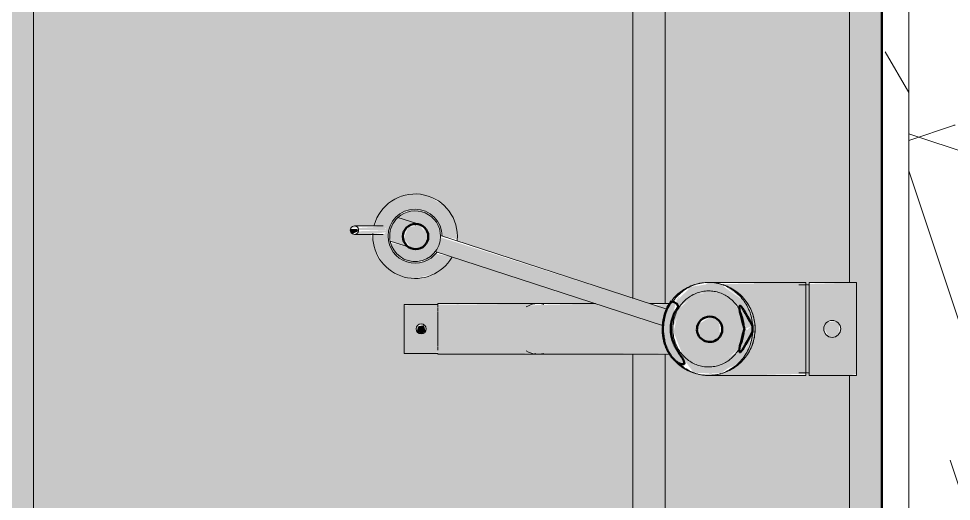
# Model space of a CAD drawing. Header units: inches. Extents: x -4218 to -1814, y 9706 to 12426.
# Drawn here: x -3701.58 to -3679.87, y 10490.9 to 10502.14 of the extents above; entities that cross this region are included whole.
import ezdxf

# ---------------------------------------------------------------- set-up
doc = ezdxf.new("R2010")
doc.units = ezdxf.units.IN
doc.header["$MEASUREMENT"] = 0
for name, color, linetype, lineweight in [('0-1', 7, 'Continuous', 5), ('0-2', 50, 'Continuous', 13), ('A-GENM-1', 11, 'Continuous', 9), ('A-GENM-2', 250, 'Continuous', 9), ('A-GENM-3', 10, 'Continuous', 50), ('A-WALL-3', 10, 'Continuous', 50), ('A-WALL-4', 50, 'Continuous', 13), ('A-WALL-PATT-1', 250, 'Continuous', 9), ('A-WALL-PATT-2', 253, 'Continuous', 9), ('P-SANR-FIXT-2', 250, 'Continuous', 9), ('P-SANR-FIXT-3', 55, 'Continuous', 9), ('Q-CASE-1', 9, 'Continuous', 9), ('Q-CASE-3', 250, 'Continuous', 9)]:
    doc.layers.add(name, color=color, linetype=linetype, lineweight=lineweight)

# ---------------------------------------------------------------- blocks, each defined once
blk = doc.blocks.new('Vanity Cabinet-Double Door - 33_-V115-FLOOR PLAN - 3RD FLOOR')
at = {"layer": 'Q-CASE-1'}
blk.add_hatch(color=256, dxfattribs=at).paths.add_polyline_path([(17.238, 0), (-15.762, 0), (-15.387, -0.375), (-15.287, -0.375), (-15.287, -0.475), (-15.012, -0.75), (-0.345, -0.75), (-0.308, -0.587), (1.82, -0.587), (1.82, -0.75), (16.488, -0.75)], flags=0)
h = blk.add_hatch(color=256, dxfattribs=at)
h.paths.add_polyline_path([(16.488, -5.041), (16.488, -0.75), (1.82, -0.75), (1.782, -1.69), (1.761, -1.69), (1.791, -1.768), (1.82, -1.768), (1.783, -4.312), (1.614, -4.653), (1.364, -4.911), (1.328, -4.952), (1.328, -5.041), (15.238, -5.041)], flags=0)
h.paths.add_polyline_path([(0.147, -4.995), (0.125, -4.915), (0.043, -4.852), (-0.122, -4.675), (-0.256, -4.439), (-0.318, -4.238), (-0.345, -4.032), (-0.308, -1.768), (-0.286, -1.768), (-0.308, -1.69), (-0.345, -1.69), (-0.345, -0.75), (-15.012, -0.75), (-15.012, -5.041), (0.147, -5.041)], flags=0)
at = {"layer": 'Q-CASE-3'}
for p, q in [((-0.345, -0.75), (-15.012, -0.75)), ((16.488, -0.75), (1.82, -0.75))]:
    blk.add_line(p, q, dxfattribs=at)
blk = doc.blocks.new('kitchen_faucet_14143 - kitchen_faucet_14143-V160-FLOOR PLAN - 3RD FLOOR')
at = {"layer": 'A-GENM-1'}
for points in [[(-6.832, 1.175), (-6.426, 1.271), (-6.34, 1.307), (-6.136, 1.463), (-5.977, 1.675), (-6.373, 1.758), (-6.618, 1.572), (-6.669, 1.551), (-7.065, 1.58), (-7.217, 1.685), (-7.419, 1.946), (-7.462, 2.159), (-7.398, 2.396), (-7.234, 2.638), (-7.038, 2.734), (-6.832, 2.789), (-6.597, 2.727), (-6.367, 2.572), (-6.21, 2.223), (-6.195, 2.159), (-5.856, 2.09), (-5.857, 2.229), (-5.881, 2.414), (-5.979, 2.652), (-6.136, 2.855), (-6.485, 3.072), (-6.607, 3.114), (-6.832, 3.144), (-7.086, 3.11), (-7.324, 3.012), (-7.528, 2.855), (-7.684, 2.652), (-7.778, 2.385), (-7.513, 2.349), (-7.513, 2.25), (-7.55, 2.214), (-7.809, 2.214), (-7.798, 2.026), (-7.782, 1.905), (-7.595, 1.551), (-7.44, 1.396), (-7.324, 1.307), (-7.086, 1.209)], [(-6.995, 1.551), (-6.607, 1.576), (-6.439, 1.692), (-6.53, 1.655), (-6.773, 1.572), (-7.058, 1.614), (-7.288, 1.784), (-7.411, 2.043), (-7.41, 2.28), (-7.313, 2.501), (-7.106, 2.682), (-6.814, 2.749), (-6.522, 2.661), (-6.318, 2.451), (-6.439, 2.635), (-6.669, 2.768), (-6.92, 2.766), (-7.234, 2.638), (-7.315, 2.539), (-7.44, 2.323), (-7.44, 1.996), (-7.302, 1.77), (-7.053, 1.575)], [(-6.773, 1.572), (-6.5, 1.672), (-6.309, 1.886), (-6.243, 2.175), (-6.318, 2.451), (-6.528, 2.666), (-6.817, 2.75), (-7.11, 2.68), (-7.215, 2.586), (-6.814, 2.46), (-6.831, 2.408), (-6.653, 2.375), (-6.546, 2.114), (-6.675, 1.897), (-7.051, 1.93), (-7.397, 2.002), (-7.279, 1.776), (-7.057, 1.614), (-6.918, 1.575)], [(-6.988, 1.91), (-6.999, 1.951), (-7.111, 2.159), (-6.967, 2.408), (-6.817, 2.451), (-6.817, 2.461), (-7.234, 2.592), (-7.373, 2.396), (-7.422, 2.159), (-7.373, 2.031), (-7.051, 1.93)], [(-8.292, 2.214), (-8.157, 2.274), (-8.175, 2.328), (-8.334, 2.325), (-8.341, 2.3)], [(-7.5, 2.3), (-7.55, 2.385), (-8.16, 2.349), (-8.147, 2.3), (-7.684, 2.3)], [(-7.782, 2.214), (-7.513, 2.25), (-7.5, 2.3), (-8.15, 2.274), (-8.15, 2.214), (-7.809, 2.214)], [(-1.072, 0.081), (-0.991, 0.413), (-1.009, 0.475), (-6.244, 2.135), (-6.311, 1.881), (-6.367, 1.801), (-1.083, 0.085)], [(0.541, -1.083), (2.264, -1.046), (2.264, 1.083), (0.289, 1.042), (0.638, 0.864), (0.879, 0.626), (0.985, 0.428), (1.063, 0.149), (1.065, -0.132), (0.998, -0.395), (0.851, -0.655), (0.638, -0.864), (0.421, -0.988), (0.28, -1.046), (0, -1.083)], [(2.264, -1.024), (2.342, -0.989), (2.342, 1.024), (2.264, 0.989), (2.264, -1)], [(-0.569, -0.816), (-0.662, -0.607), (-0.831, -0.288), (-0.879, 0.046), (-0.832, 0.269), (-0.777, 0.581), (-0.878, 0.622), (-1.019, 0.324), (-1.059, -0.048), (-0.981, -0.436), (-0.917, -0.553), (-0.759, -0.749), (-0.596, -0.813), (-0.574, -0.815)], [(-6.689, -0.118), (-6.588, -0.054), (-6.627, 0.086), (-6.759, 0.061), (-6.792, -0.059), (-6.748, -0.084)], [(2.929, -0.19), (3.026, -0.106), (3.046, 0.101), (2.977, 0.17), (2.801, 0.164), (2.688, 0.051), (2.78, -0.17)], [(0.278, -1.042), (0.445, -0.921), (0.795, -0.682), (0.895, -0.292), (0.823, -0.386), (0.739, -0.47), (0.717, -0.394), (0.638, -0.551), (0.194, -0.842), (-0.276, -0.829), (-0.682, -0.506), (-0.849, -0.074), (-0.847, -0.229), (-0.727, -0.506), (-0.353, -1.013), (-0.276, -1.023), (0.228, -1.035)], [(-4.044, -0.591), (-4.113, -0.57), (-4.108, -0.577)], [(-3.975, -0.591), (-4.044, -0.559), (-4.064, -0.578)]]:
    blk.add_hatch(color=256, dxfattribs=at).paths.add_polyline_path(points, flags=0)
h = blk.add_hatch(color=256, dxfattribs=at)
h.paths.add_polyline_path([(-0.002, -0.302), (0.266, -0.177), (0.25, 0.146), (0.05, 0.287), (-0.222, 0.115), (-0.216, -0.152), (-0.18, -0.177)], flags=0)
h.paths.add_polyline_path([(-6.829, 1.897), (-6.664, 1.91), (-6.528, 2.159), (-6.719, 2.408), (-6.988, 2.372), (-7.096, 2.119), (-6.935, 1.897)], flags=0)
h = blk.add_hatch(color=256, dxfattribs=at)
h.paths.add_polyline_path([(0, -1.083), (0.096, -1.03), (-0.206, -1.056)], flags=0)
h.paths.add_polyline_path([(0.353, -1.016), (0.66, -0.847), (0.484, -0.928), (0.353, -1.016)], flags=0)
h.paths.add_polyline_path([(-0.356, -1.014), (-0.58, -0.908), (-0.404, -0.994), (-0.358, -1.013)], flags=0)
h.paths.add_polyline_path([(-0.838, 0), (-0.881, 0), (-0.845, -0.048)], flags=0)
h.paths.add_polyline_path([(0.194, -0.842), (0.278, -0.828), (0.693, -0.47), (0.826, 0.054), (0.717, 0.394), (0.621, 0.564), (0.259, 0.842), (-0.276, 0.829), (-0.693, 0.47), (-0.815, -0.074), (-0.621, -0.564), (-0.256, -0.842), (0.186, -0.842)], flags=0)
h.paths.add_polyline_path([(0.886, 0), (0.88, 0.017), (0.885, -0.001)], flags=0)
h.paths.add_polyline_path([(0.884, -0.611), (1.002, -0.386), (1.065, -0.132), (1.063, 0.149), (0.985, 0.428), (0.96, 0.375), (1.009, 0.198), (1.009, 0.091), (0.984, 0.057), (0.896, -0.023), (1.021, -0.071), (0.981, -0.212), (0.975, -0.28), (0.888, -0.6)], flags=0)
h.paths.add_polyline_path([(-0.981, -0.436), (-1.059, -0.048), (-1.04, 0.224), (-0.935, 0.531), (-1.046, 0.28), (-1.061, -0.162), (-0.989, -0.418)], flags=0)
h.paths.add_polyline_path([(-0.002, -0.302), (-0.24, -0.086), (-0.182, 0.178), (0.05, 0.287), (0.29, 0.094), (0.266, -0.177)], flags=0)
h.paths.add_polyline_path([(-0.851, 0.655), (-0.486, 0.961), (-0.66, 0.847), (-0.832, 0.678)], flags=0)
h.paths.add_polyline_path([(0.851, 0.655), (0.638, 0.864), (0.404, 0.994), (0.484, 0.917), (0.813, 0.682)], flags=0)
h.paths.add_polyline_path([(0.112, 1.018), (0.28, 1.046), (0, 1.083), (-0.079, 1.03), (0.103, 1.019)], flags=0)
h = blk.add_hatch(color=256, dxfattribs=at)
h.paths.add_polyline_path([(-0.259, 0.842), (-0.212, 0.894), (-0.256, 0.844)], flags=0)
h.paths.add_polyline_path([(-0.838, 0), (-0.629, 0.558), (-0.194, 0.842), (0.275, 0.83), (0.678, 0.521), (0.749, 0.425), (0.779, 0.455), (0.924, 0.284), (0.795, 0.682), (0.553, 0.838), (0.278, 1.042), (-0.116, 1.028), (-0.407, 0.981), (-0.546, 0.847), (-0.73, 0.674), (-0.777, 0.581), (-0.73, 0.495), (-0.856, 0.17), (-0.838, 0.005)], flags=0)
h = blk.add_hatch(color=256, dxfattribs=at)
h.paths.add_polyline_path([(0.984, 0.131), (1.003, 0.212), (0.938, 0.446), (0.84, 0.662), (0.815, 0.63), (0.965, 0.161)], flags=0)
h.paths.add_polyline_path([(-0.805, 0.602), (-0.678, 0.78), (-0.678, 0.733), (-0.807, 0.603)], flags=0)
h.paths.add_polyline_path([(0.661, 0.752), (0.404, 0.98), (0.638, 0.764)], flags=0)
h.paths.add_polyline_path([(-0.363, 1.007), (-0.276, 1.023), (-0.353, 1.016)], flags=0)
h = blk.add_hatch(color=256, dxfattribs=at)
h.paths.add_polyline_path([(3.282, -1.083), (3.445, -1.046), (3.445, 1.083), (2.342, 1.046), (2.342, -1.083)], flags=0)
h.paths.add_polyline_path([(2.929, -0.19), (2.739, -0.139), (2.688, 0.051), (2.827, 0.19), (2.977, 0.17), (3.069, 0.051), (3.018, -0.139), (2.963, -0.17)], flags=0)
h = blk.add_hatch(color=256, dxfattribs=at)
h.paths.add_polyline_path([(-6.512, -0.571), (-6.299, -0.551), (-6.299, 0.571), (-7.087, 0.551), (-7.087, -0.571), (-6.522, -0.571)], flags=0)
h.paths.add_polyline_path([(-6.689, -0.118), (-6.792, -0.059), (-6.748, 0.102), (-6.606, 0.084), (-6.607, -0.071)], flags=0)
h = blk.add_hatch(color=256, dxfattribs=at)
h.paths.add_polyline_path([(-6.299, -0.591), (-4.149, -0.565), (-4.113, -0.546), (-3.975, -0.591), (-0.922, -0.562), (-0.997, -0.398), (-1.066, -0.127), (-1.111, 0.094), (-2.64, 0.591), (-4.157, 0.55), (-4.044, 0.591), (-6.299, 0.554), (-6.299, -0.57)], flags=0)
h.paths.add_polyline_path([(-0.97, 0.462), (-0.963, 0.591), (-1.255, 0.554), (-1.006, 0.473)], flags=0)
h = blk.add_hatch(color=256, dxfattribs=at)
h.paths.add_polyline_path([(0.837, 0), (1.021, 0.071), (0.725, 0.542), (0.779, 0.279)], flags=0)
h.paths.add_polyline_path([(0.725, -0.542), (1.021, -0.071), (0.837, 0), (0.725, -0.541)], flags=0)
h = blk.add_hatch(color=256, dxfattribs=at)
h.paths.add_polyline_path([(0.484, -0.899), (0.6, -0.856), (0.818, -0.678), (0.892, -0.587), (0.981, -0.212), (0.938, -0.204), (0.955, -0.252), (0.755, -0.702), (0.525, -0.862), (0.486, -0.897)], flags=0)
h.paths.add_polyline_path([(0.289, -1.03), (0.357, -0.987), (0.296, -1.022)], flags=0)
at = {"layer": 'A-GENM-2'}
for p, q in [((-7.579, 2.398), (-8.244, 2.398)), ((-7.234, 2.592), (-6.814, 2.46)), ((-6.814, 2.46), (-6.831, 2.408)), ((-8.244, 2.201), (-7.579, 2.201)), ((-0.97, 0.462), (-6.243, 2.175)), ((-6.988, 1.91), (-7.411, 2.043)), ((-6.367, 1.801), (-1.072, 0.081)), ((2.264, 1.083), (0, 1.083)), ((2.342, 1.024), (2.101, 1.024)), ((2.264, 1.083), (2.264, -1.083)), ((3.445, 1.083), (2.342, 1.083)), ((2.342, -1.083), (2.342, 1.083)), ((3.445, 1.083), (3.445, -1.083)), ((-6.299, 0.571), (-7.087, 0.571)), ((-7.087, -0.571), (-7.087, 0.571)), ((-2.632, 0.591), (-6.299, 0.591)), ((-6.299, 0.511), (-6.299, 0.591)), ((-6.299, 0.418), (-6.299, 0.497)), ((-3.975, 0.591), (-4.892, 0.591)), ((-0.9, 0.591), (-1.366, 0.591)), ((-6.299, 0.295), (-6.299, 0.405)), ((-6.299, 0.153), (-6.299, 0.286)), ((-6.299, 0.285), (-6.299, 0.153)), ((-6.299, 0.148), (-6.299, -0.148)), ((-6.299, -0.148), (-6.299, 0.148)), ((-6.299, -0.153), (-6.299, -0.285)), ((-6.299, -0.286), (-6.299, -0.153)), ((-6.299, -0.405), (-6.299, -0.295)), ((-6.299, -0.497), (-6.299, -0.418)), ((-7.087, -0.571), (-6.299, -0.571)), ((-6.299, -0.591), (-6.299, -0.57)), ((-6.299, -0.591), (-0.9, -0.591)), ((-4.892, -0.591), (-3.975, -0.591)), ((0, -1.083), (2.264, -1.083)), ((2.101, -1.024), (2.342, -1.024)), ((2.342, -1.083), (3.445, -1.083))]:
    blk.add_line(p, q, dxfattribs=at)
at = {"layer": 'A-GENM-2', "flags": 128}
for points in [[(0.269, 1.049), (0.227, 1.059), (0.184, 1.067), (0.141, 1.073), (0.098, 1.078), (0.055, 1.081), (0.012, 1.083), (-0.032, 1.082), (-0.075, 1.08), (-0.118, 1.076), (-0.161, 1.071), (-0.204, 1.063), (-0.246, 1.054), (-0.288, 1.044), (-0.329, 1.031), (-0.37, 1.017), (-0.411, 1.002), (-0.451, 0.984), (-0.49, 0.966), (-0.528, 0.945), (-0.565, 0.923), (-0.602, 0.9), (-0.637, 0.875), (-0.672, 0.849), (-0.705, 0.822), (-0.737, 0.793), (-0.768, 0.763), (-0.798, 0.731), (-0.827, 0.699), (-0.854, 0.665)], [(-0.37, 1.017), (-0.411, 1.002), (-0.451, 0.984), (-0.49, 0.966), (-0.528, 0.945), (-0.565, 0.923), (-0.602, 0.9), (-0.637, 0.875), (-0.672, 0.849), (-0.705, 0.822), (-0.737, 0.793), (-0.768, 0.763), (-0.798, 0.731), (-0.827, 0.699), (-0.854, 0.665)], [(-0.37, 1.017), (-0.411, 1.002), (-0.451, 0.984), (-0.49, 0.966), (-0.528, 0.945), (-0.565, 0.923), (-0.602, 0.9), (-0.637, 0.875), (-0.672, 0.849), (-0.705, 0.822), (-0.737, 0.793), (-0.768, 0.763), (-0.798, 0.731), (-0.827, 0.699), (-0.854, 0.665)], [(-0.37, 1.017), (-0.411, 1.002), (-0.451, 0.984), (-0.49, 0.966), (-0.528, 0.945), (-0.565, 0.923), (-0.602, 0.9), (-0.637, 0.875), (-0.672, 0.849), (-0.705, 0.822), (-0.737, 0.793), (-0.768, 0.763), (-0.798, 0.731), (-0.827, 0.699), (-0.854, 0.665)], [(-0.37, 1.017), (-0.411, 1.002), (-0.451, 0.984), (-0.49, 0.966), (-0.528, 0.945), (-0.565, 0.923), (-0.602, 0.9), (-0.637, 0.875), (-0.672, 0.849), (-0.705, 0.822), (-0.737, 0.793), (-0.768, 0.763), (-0.798, 0.731), (-0.827, 0.699), (-0.854, 0.665)], [(-0.37, 1.017), (-0.411, 1.002), (-0.451, 0.984), (-0.49, 0.966), (-0.528, 0.945), (-0.565, 0.923), (-0.602, 0.9), (-0.637, 0.875), (-0.672, 0.849), (-0.705, 0.822), (-0.737, 0.793), (-0.768, 0.763), (-0.798, 0.731), (-0.827, 0.699), (-0.854, 0.665)], [(0, 1.083), (-0.041, 1.082), (-0.083, 1.079), (-0.124, 1.075), (-0.165, 1.069), (-0.206, 1.061), (-0.246, 1.051), (-0.286, 1.04), (-0.325, 1.027), (-0.364, 1.013), (-0.403, 0.996), (-0.44, 0.979), (-0.477, 0.959), (-0.513, 0.938), (-0.549, 0.916), (-0.583, 0.892), (-0.617, 0.867), (-0.649, 0.84), (-0.681, 0.812), (-0.711, 0.783), (-0.74, 0.752), (-0.768, 0.721), (-0.795, 0.688), (-0.82, 0.654), (-0.844, 0.619)], [(-0.832, 0), (-0.832, 0.036), (-0.83, 0.071), (-0.826, 0.107), (-0.821, 0.142), (-0.815, 0.177), (-0.808, 0.212), (-0.799, 0.246), (-0.789, 0.28), (-0.778, 0.314), (-0.766, 0.347), (-0.752, 0.379), (-0.737, 0.411), (-0.721, 0.442), (-0.704, 0.473), (-0.685, 0.502), (-0.666, 0.531), (-0.645, 0.559), (-0.624, 0.586), (-0.601, 0.612), (-0.578, 0.637), (-0.553, 0.661), (-0.528, 0.685), (-0.502, 0.706), (-0.475, 0.727), (-0.448, 0.747), (-0.419, 0.765), (-0.39, 0.782), (-0.361, 0.798), (-0.33, 0.813), (-0.3, 0.826), (-0.269, 0.838), (-0.237, 0.849), (-0.205, 0.858), (-0.173, 0.866), (-0.141, 0.873), (-0.108, 0.878), (-0.075, 0.882), (-0.042, 0.885), (-0.009, 0.886), (0, 0.886)], [(0.269, 1.049), (0.227, 1.059), (0.184, 1.067), (0.141, 1.073), (0.098, 1.078), (0.055, 1.081), (0.012, 1.083), (-0.032, 1.082), (-0.075, 1.08), (-0.118, 1.076), (-0.161, 1.071), (-0.204, 1.063), (-0.246, 1.054), (-0.288, 1.044), (-0.329, 1.031)], [(0.269, 1.049), (0.227, 1.059), (0.184, 1.067), (0.141, 1.073), (0.098, 1.078), (0.055, 1.081), (0.012, 1.083), (-0.032, 1.082), (-0.075, 1.08), (-0.118, 1.076), (-0.161, 1.071), (-0.204, 1.063), (-0.246, 1.054), (-0.288, 1.044), (-0.329, 1.031)], [(0.269, 1.049), (0.227, 1.059), (0.184, 1.067), (0.141, 1.073), (0.098, 1.078), (0.055, 1.081), (0.012, 1.083), (-0.032, 1.082), (-0.075, 1.08), (-0.118, 1.076), (-0.161, 1.071), (-0.204, 1.063), (-0.246, 1.054), (-0.288, 1.044), (-0.329, 1.031)], [(0.269, 1.049), (0.227, 1.059), (0.184, 1.067), (0.141, 1.073), (0.098, 1.078), (0.055, 1.081), (0.012, 1.083), (-0.032, 1.082), (-0.075, 1.08), (-0.118, 1.076), (-0.161, 1.071), (-0.204, 1.063), (-0.246, 1.054), (-0.288, 1.044), (-0.329, 1.031)], [(0.269, 1.049), (0.227, 1.059), (0.184, 1.067), (0.141, 1.073), (0.098, 1.078), (0.055, 1.081), (0.012, 1.083), (-0.032, 1.082), (-0.075, 1.08), (-0.118, 1.076), (-0.161, 1.071), (-0.204, 1.063), (-0.246, 1.054), (-0.288, 1.044), (-0.329, 1.031)], [(1.029, 0), (1.028, 0.043), (1.026, 0.086), (1.022, 0.129), (1.016, 0.172), (1.009, 0.214), (1, 0.256), (0.989, 0.298), (0.977, 0.339), (0.964, 0.38), (0.949, 0.42), (0.932, 0.459), (0.914, 0.498), (0.894, 0.536), (0.873, 0.573), (0.851, 0.609), (0.827, 0.644), (0.802, 0.679), (0.775, 0.712), (0.748, 0.744), (0.719, 0.775), (0.689, 0.804), (0.658, 0.833), (0.626, 0.86), (0.592, 0.885), (0.558, 0.91), (0.523, 0.932), (0.487, 0.954), (0.45, 0.974), (0.413, 0.992), (0.375, 1.008), (0.336, 1.023), (0.297, 1.037), (0.257, 1.048), (0.216, 1.058), (0.176, 1.067), (0.135, 1.073), (0.094, 1.078), (0.053, 1.081), (0.011, 1.083), (0, 1.083)], [(0, 0.886), (0.033, 0.885), (0.066, 0.883), (0.099, 0.88), (0.132, 0.875), (0.164, 0.868), (0.197, 0.861), (0.229, 0.852), (0.26, 0.841), (0.291, 0.83), (0.322, 0.817), (0.353, 0.802), (0.382, 0.787), (0.411, 0.77), (0.44, 0.752), (0.468, 0.733), (0.495, 0.712), (0.521, 0.691), (0.547, 0.668), (0.571, 0.644), (0.595, 0.619), (0.618, 0.593), (0.64, 0.567), (0.661, 0.539), (0.68, 0.51), (0.699, 0.481), (0.717, 0.45), (0.733, 0.42), (0.748, 0.388), (0.762, 0.356), (0.775, 0.323), (0.787, 0.289), (0.797, 0.255), (0.806, 0.221), (0.814, 0.186), (0.82, 0.151), (0.825, 0.116), (0.829, 0.081), (0.831, 0.045), (0.832, 0.01), (0.832, 0)], [(1.083, 0), (1.082, 0.043), (1.079, 0.087), (1.075, 0.13), (1.069, 0.172), (1.061, 0.215), (1.052, 0.257), (1.041, 0.299), (1.028, 0.341), (1.013, 0.381), (0.997, 0.422), (0.98, 0.461), (0.96, 0.5), (0.94, 0.538), (0.917, 0.575), (0.894, 0.611), (0.868, 0.647), (0.842, 0.681), (0.814, 0.714), (0.785, 0.746), (0.754, 0.777), (0.723, 0.806), (0.69, 0.834), (0.656, 0.861), (0.621, 0.887), (0.585, 0.911), (0.548, 0.934), (0.51, 0.955), (0.472, 0.975), (0.432, 0.993), (0.392, 1.009), (0.352, 1.024), (0.31, 1.037)], [(0.868, 0.647), (0.842, 0.681), (0.814, 0.714), (0.785, 0.746), (0.754, 0.777), (0.723, 0.806), (0.69, 0.834), (0.656, 0.861), (0.621, 0.887), (0.585, 0.911), (0.548, 0.934), (0.51, 0.955), (0.472, 0.975), (0.432, 0.993), (0.392, 1.009)], [(0.868, 0.647), (0.842, 0.681), (0.814, 0.714), (0.785, 0.746), (0.754, 0.777), (0.723, 0.806), (0.69, 0.834), (0.656, 0.861), (0.621, 0.887), (0.585, 0.911), (0.548, 0.934), (0.51, 0.955), (0.472, 0.975), (0.432, 0.993), (0.392, 1.009)], [(0.868, 0.647), (0.842, 0.681), (0.814, 0.714), (0.785, 0.746), (0.754, 0.777), (0.723, 0.806), (0.69, 0.834), (0.656, 0.861), (0.621, 0.887), (0.585, 0.911), (0.548, 0.934), (0.51, 0.955), (0.472, 0.975), (0.432, 0.993), (0.392, 1.009)], [(0.868, 0.647), (0.842, 0.681), (0.814, 0.714), (0.785, 0.746), (0.754, 0.777), (0.723, 0.806), (0.69, 0.834), (0.656, 0.861), (0.621, 0.887), (0.585, 0.911), (0.548, 0.934), (0.51, 0.955), (0.472, 0.975), (0.432, 0.993), (0.392, 1.009)], [(0.868, 0.647), (0.842, 0.681), (0.814, 0.714), (0.785, 0.746), (0.754, 0.777), (0.723, 0.806), (0.69, 0.834), (0.656, 0.861), (0.621, 0.887), (0.585, 0.911), (0.548, 0.934), (0.51, 0.955), (0.472, 0.975), (0.432, 0.993), (0.392, 1.009)], [(-0.988, 0.443), (-1.005, 0.403), (-1.02, 0.363), (-1.034, 0.322), (-1.046, 0.28), (-1.056, 0.238), (-1.065, 0.196), (-1.072, 0.153), (-1.077, 0.11), (-1.081, 0.067), (-1.082, 0.023), (-1.083, 0)], [(-0.988, 0.443), (-1.005, 0.403), (-1.02, 0.363), (-1.034, 0.322), (-1.046, 0.28), (-1.056, 0.238), (-1.065, 0.196), (-1.072, 0.153), (-1.077, 0.11), (-1.081, 0.067), (-1.082, 0.023), (-1.083, 0)], [(-0.988, 0.443), (-1.005, 0.403), (-1.02, 0.363), (-1.034, 0.322), (-1.046, 0.28), (-1.056, 0.238), (-1.065, 0.196), (-1.072, 0.153), (-1.077, 0.11), (-1.081, 0.067), (-1.082, 0.023), (-1.083, 0)], [(-0.988, 0.443), (-1.005, 0.403), (-1.02, 0.363), (-1.034, 0.322), (-1.046, 0.28), (-1.056, 0.238), (-1.065, 0.196), (-1.072, 0.153), (-1.077, 0.11), (-1.081, 0.067), (-1.082, 0.023), (-1.083, 0)], [(-0.988, 0.443), (-1.005, 0.403), (-1.02, 0.363), (-1.034, 0.322), (-1.046, 0.28), (-1.056, 0.238), (-1.065, 0.196), (-1.072, 0.153), (-1.077, 0.11), (-1.081, 0.067), (-1.082, 0.023), (-1.083, 0)], [(-0.988, 0.443), (-1.005, 0.403), (-1.02, 0.363), (-1.034, 0.322), (-1.046, 0.28), (-1.056, 0.238), (-1.065, 0.196), (-1.072, 0.153), (-1.077, 0.11), (-1.081, 0.067), (-1.082, 0.023), (-1.083, 0)], [(-0.951, 0.507), (-0.969, 0.468), (-0.986, 0.429), (-1.002, 0.389), (-1.016, 0.349), (-1.028, 0.308), (-1.039, 0.266), (-1.048, 0.224), (-1.056, 0.182), (-1.062, 0.139), (-1.066, 0.096), (-1.069, 0.053), (-1.07, 0.01), (-1.07, 0)], [(-0.874, 0), (-0.873, 0.036), (-0.871, 0.071), (-0.868, 0.107), (-0.863, 0.142), (-0.857, 0.177), (-0.849, 0.212), (-0.841, 0.246), (-0.831, 0.28), (-0.82, 0.314), (-0.807, 0.347), (-0.793, 0.379), (-0.779, 0.411), (-0.762, 0.442), (-0.745, 0.473), (-0.73, 0.497)], [(1.083, 0), (1.082, 0.043), (1.079, 0.087), (1.075, 0.13), (1.069, 0.172), (1.061, 0.215), (1.052, 0.257), (1.041, 0.299), (1.028, 0.341), (1.013, 0.381), (0.997, 0.422), (0.98, 0.461), (0.96, 0.5), (0.94, 0.538), (0.917, 0.575), (0.894, 0.611)], [(1.083, 0), (1.082, 0.043), (1.079, 0.087), (1.075, 0.13), (1.069, 0.172), (1.061, 0.215), (1.052, 0.257), (1.041, 0.299), (1.028, 0.341), (1.013, 0.381), (0.997, 0.422), (0.98, 0.461), (0.96, 0.5), (0.94, 0.538), (0.917, 0.575), (0.894, 0.611)], [(1.083, 0), (1.082, 0.043), (1.079, 0.087), (1.075, 0.13), (1.069, 0.172), (1.061, 0.215), (1.052, 0.257), (1.041, 0.299), (1.028, 0.341), (1.013, 0.381), (0.997, 0.422), (0.98, 0.461), (0.96, 0.5), (0.94, 0.538), (0.917, 0.575), (0.894, 0.611)], [(1.083, 0), (1.082, 0.043), (1.079, 0.087), (1.075, 0.13), (1.069, 0.172), (1.061, 0.215), (1.052, 0.257), (1.041, 0.299), (1.028, 0.341), (1.013, 0.381), (0.997, 0.422), (0.98, 0.461), (0.96, 0.5), (0.94, 0.538), (0.917, 0.575), (0.894, 0.611)], [(1.083, 0), (1.082, 0.043), (1.079, 0.087), (1.075, 0.13), (1.069, 0.172), (1.061, 0.215), (1.052, 0.257), (1.041, 0.299), (1.028, 0.341), (1.013, 0.381), (0.997, 0.422), (0.98, 0.461), (0.96, 0.5), (0.94, 0.538), (0.917, 0.575), (0.894, 0.611)], [(-1.083, 0), (-1.082, -0.043), (-1.079, -0.087), (-1.075, -0.13), (-1.069, -0.172), (-1.061, -0.215), (-1.052, -0.257), (-1.041, -0.299), (-1.028, -0.341), (-1.013, -0.381), (-0.997, -0.422)], [(-1.083, 0), (-1.082, -0.043), (-1.079, -0.087), (-1.075, -0.13), (-1.069, -0.172), (-1.061, -0.215), (-1.052, -0.257), (-1.041, -0.299), (-1.028, -0.341), (-1.013, -0.381), (-0.997, -0.422)], [(-1.083, 0), (-1.082, -0.043), (-1.079, -0.087), (-1.075, -0.13), (-1.069, -0.172), (-1.061, -0.215), (-1.052, -0.257), (-1.041, -0.299), (-1.028, -0.341), (-1.013, -0.381), (-0.997, -0.422)], [(-1.083, 0), (-1.082, -0.043), (-1.079, -0.087), (-1.075, -0.13), (-1.069, -0.172), (-1.061, -0.215), (-1.052, -0.257), (-1.041, -0.299), (-1.028, -0.341), (-1.013, -0.381), (-0.997, -0.422)], [(-1.083, 0), (-1.082, -0.043), (-1.079, -0.087), (-1.075, -0.13), (-1.069, -0.172), (-1.061, -0.215), (-1.052, -0.257), (-1.041, -0.299), (-1.028, -0.341), (-1.013, -0.381), (-0.997, -0.422)], [(-1.083, 0), (-1.082, -0.043), (-1.079, -0.087), (-1.075, -0.13), (-1.069, -0.172), (-1.061, -0.215), (-1.052, -0.257), (-1.041, -0.299), (-1.028, -0.341), (-1.013, -0.381), (-0.997, -0.422)], [(-1.07, 0), (-1.07, -0.043), (-1.067, -0.086), (-1.063, -0.129), (-1.057, -0.172), (-1.05, -0.214), (-1.041, -0.256), (-1.031, -0.298), (-1.019, -0.339), (-1.005, -0.38), (-0.99, -0.42), (-0.973, -0.459), (-0.955, -0.498), (-0.951, -0.507)], [(-0.775, -0.419), (-0.79, -0.387), (-0.804, -0.355), (-0.817, -0.322), (-0.828, -0.288), (-0.839, -0.254), (-0.848, -0.22), (-0.855, -0.185), (-0.862, -0.15), (-0.867, -0.115), (-0.87, -0.08), (-0.873, -0.044), (-0.874, -0.008), (-0.874, 0)], [(0, -0.886), (-0.033, -0.885), (-0.066, -0.883), (-0.099, -0.88), (-0.132, -0.875), (-0.164, -0.868), (-0.197, -0.861), (-0.229, -0.852), (-0.26, -0.841), (-0.291, -0.83), (-0.322, -0.817), (-0.353, -0.802), (-0.382, -0.787), (-0.411, -0.77), (-0.44, -0.752), (-0.468, -0.733), (-0.495, -0.712), (-0.521, -0.691), (-0.547, -0.668), (-0.571, -0.644), (-0.595, -0.619), (-0.618, -0.593), (-0.64, -0.567), (-0.661, -0.539), (-0.68, -0.51), (-0.699, -0.481), (-0.717, -0.45), (-0.733, -0.42), (-0.748, -0.388), (-0.762, -0.356), (-0.775, -0.323), (-0.787, -0.289), (-0.797, -0.255), (-0.806, -0.221), (-0.814, -0.186), (-0.82, -0.151), (-0.825, -0.116), (-0.829, -0.081), (-0.831, -0.045), (-0.832, -0.01), (-0.832, 0)], [(0, -1.083), (0.041, -1.082), (0.083, -1.079), (0.124, -1.075), (0.165, -1.069), (0.206, -1.061), (0.246, -1.051), (0.286, -1.04), (0.325, -1.027), (0.364, -1.013), (0.403, -0.996), (0.44, -0.979), (0.477, -0.959), (0.513, -0.938), (0.549, -0.916), (0.583, -0.892), (0.617, -0.867), (0.649, -0.84), (0.681, -0.812), (0.711, -0.783), (0.74, -0.752), (0.768, -0.721), (0.795, -0.688), (0.82, -0.654), (0.844, -0.619), (0.867, -0.583), (0.889, -0.546), (0.909, -0.508), (0.927, -0.47), (0.944, -0.431), (0.96, -0.391), (0.974, -0.35), (0.986, -0.309), (0.997, -0.267), (1.006, -0.225), (1.014, -0.183), (1.02, -0.141), (1.025, -0.098), (1.028, -0.055), (1.029, -0.012), (1.029, 0)], [(0.832, 0), (0.832, -0.036), (0.83, -0.071), (0.826, -0.107), (0.821, -0.142), (0.815, -0.177), (0.808, -0.212), (0.799, -0.246), (0.789, -0.28), (0.778, -0.314), (0.766, -0.347), (0.752, -0.379), (0.737, -0.411), (0.721, -0.442), (0.704, -0.473), (0.685, -0.502), (0.666, -0.531), (0.645, -0.559), (0.624, -0.586), (0.601, -0.612), (0.578, -0.637), (0.553, -0.661), (0.528, -0.685), (0.502, -0.706), (0.475, -0.727), (0.448, -0.747), (0.419, -0.765), (0.39, -0.782), (0.361, -0.798), (0.33, -0.813), (0.3, -0.826), (0.269, -0.838), (0.237, -0.849), (0.205, -0.858), (0.173, -0.866), (0.141, -0.873), (0.108, -0.878), (0.075, -0.882), (0.042, -0.885), (0.009, -0.886), (0, -0.886)], [(0.329, -1.031), (0.37, -1.017), (0.411, -1.002), (0.451, -0.984), (0.49, -0.966), (0.528, -0.945), (0.565, -0.923), (0.602, -0.9), (0.637, -0.875), (0.672, -0.849), (0.705, -0.822), (0.737, -0.793), (0.768, -0.763), (0.798, -0.731), (0.827, -0.699), (0.854, -0.665), (0.88, -0.63), (0.905, -0.595), (0.928, -0.558), (0.949, -0.521), (0.969, -0.482), (0.988, -0.443), (1.005, -0.403), (1.02, -0.363), (1.034, -0.322), (1.046, -0.28), (1.056, -0.238), (1.065, -0.196), (1.072, -0.153), (1.077, -0.11), (1.081, -0.067), (1.082, -0.023), (1.083, 0)], [(0.88, -0.63), (0.905, -0.595), (0.928, -0.558), (0.949, -0.521), (0.969, -0.482), (0.988, -0.443), (1.005, -0.403), (1.02, -0.363), (1.034, -0.322), (1.046, -0.28), (1.056, -0.238), (1.065, -0.196), (1.072, -0.153), (1.077, -0.11), (1.081, -0.067), (1.082, -0.023), (1.083, 0)], [(0.88, -0.63), (0.905, -0.595), (0.928, -0.558), (0.949, -0.521), (0.969, -0.482), (0.988, -0.443), (1.005, -0.403), (1.02, -0.363), (1.034, -0.322), (1.046, -0.28), (1.056, -0.238), (1.065, -0.196), (1.072, -0.153), (1.077, -0.11), (1.081, -0.067), (1.082, -0.023), (1.083, 0)], [(0.88, -0.63), (0.905, -0.595), (0.928, -0.558), (0.949, -0.521), (0.969, -0.482), (0.988, -0.443), (1.005, -0.403), (1.02, -0.363), (1.034, -0.322), (1.046, -0.28), (1.056, -0.238), (1.065, -0.196), (1.072, -0.153), (1.077, -0.11), (1.081, -0.067), (1.082, -0.023), (1.083, 0)], [(0.88, -0.63), (0.905, -0.595), (0.928, -0.558), (0.949, -0.521), (0.969, -0.482), (0.988, -0.443), (1.005, -0.403), (1.02, -0.363), (1.034, -0.322), (1.046, -0.28), (1.056, -0.238), (1.065, -0.196), (1.072, -0.153), (1.077, -0.11), (1.081, -0.067), (1.082, -0.023), (1.083, 0)], [(0.88, -0.63), (0.905, -0.595), (0.928, -0.558), (0.949, -0.521), (0.969, -0.482), (0.988, -0.443), (1.005, -0.403), (1.02, -0.363), (1.034, -0.322), (1.046, -0.28), (1.056, -0.238), (1.065, -0.196), (1.072, -0.153), (1.077, -0.11), (1.081, -0.067), (1.082, -0.023), (1.083, 0)], [(-0.98, -0.461), (-0.96, -0.5), (-0.94, -0.538), (-0.917, -0.575), (-0.894, -0.611)], [(-0.98, -0.461), (-0.96, -0.5), (-0.94, -0.538), (-0.917, -0.575), (-0.894, -0.611)], [(-0.98, -0.461), (-0.96, -0.5), (-0.94, -0.538), (-0.917, -0.575), (-0.894, -0.611)], [(-0.98, -0.461), (-0.96, -0.5), (-0.94, -0.538), (-0.917, -0.575), (-0.894, -0.611)], [(-0.98, -0.461), (-0.96, -0.5), (-0.94, -0.538), (-0.917, -0.575), (-0.894, -0.611)], [(-0.98, -0.461), (-0.96, -0.5), (-0.94, -0.538), (-0.917, -0.575), (-0.894, -0.611)], [(-0.785, -0.746), (-0.754, -0.777), (-0.723, -0.806), (-0.69, -0.834), (-0.656, -0.861), (-0.621, -0.887), (-0.585, -0.911), (-0.548, -0.934), (-0.51, -0.955), (-0.472, -0.975), (-0.432, -0.993), (-0.392, -1.009)], [(-0.785, -0.746), (-0.754, -0.777), (-0.723, -0.806), (-0.69, -0.834), (-0.656, -0.861), (-0.621, -0.887), (-0.585, -0.911), (-0.548, -0.934), (-0.51, -0.955), (-0.472, -0.975), (-0.432, -0.993), (-0.392, -1.009)], [(-0.785, -0.746), (-0.754, -0.777), (-0.723, -0.806), (-0.69, -0.834), (-0.656, -0.861), (-0.621, -0.887), (-0.585, -0.911), (-0.548, -0.934), (-0.51, -0.955), (-0.472, -0.975), (-0.432, -0.993), (-0.392, -1.009)], [(-0.785, -0.746), (-0.754, -0.777), (-0.723, -0.806), (-0.69, -0.834), (-0.656, -0.861), (-0.621, -0.887), (-0.585, -0.911), (-0.548, -0.934), (-0.51, -0.955), (-0.472, -0.975), (-0.432, -0.993), (-0.392, -1.009)], [(-0.785, -0.746), (-0.754, -0.777), (-0.723, -0.806), (-0.69, -0.834), (-0.656, -0.861), (-0.621, -0.887), (-0.585, -0.911), (-0.548, -0.934), (-0.51, -0.955), (-0.472, -0.975), (-0.432, -0.993), (-0.392, -1.009)], [(-0.785, -0.746), (-0.754, -0.777), (-0.723, -0.806), (-0.69, -0.834), (-0.656, -0.861), (-0.621, -0.887), (-0.585, -0.911), (-0.548, -0.934), (-0.51, -0.955), (-0.472, -0.975), (-0.432, -0.993), (-0.392, -1.009)], [(-0.689, -0.804), (-0.658, -0.833), (-0.626, -0.86), (-0.592, -0.885), (-0.558, -0.91), (-0.523, -0.932), (-0.487, -0.954), (-0.45, -0.974), (-0.413, -0.992), (-0.375, -1.008), (-0.336, -1.023), (-0.297, -1.037), (-0.257, -1.048), (-0.216, -1.058), (-0.176, -1.067), (-0.135, -1.073), (-0.094, -1.078), (-0.053, -1.081), (-0.011, -1.083), (0, -1.083)], [(0.37, -1.017), (0.411, -1.002), (0.451, -0.984), (0.49, -0.966), (0.528, -0.945), (0.565, -0.923), (0.602, -0.9), (0.637, -0.875), (0.672, -0.849), (0.705, -0.822), (0.737, -0.793), (0.768, -0.763), (0.798, -0.731), (0.827, -0.699), (0.854, -0.665)], [(0.37, -1.017), (0.411, -1.002), (0.451, -0.984), (0.49, -0.966), (0.528, -0.945), (0.565, -0.923), (0.602, -0.9), (0.637, -0.875), (0.672, -0.849), (0.705, -0.822), (0.737, -0.793), (0.768, -0.763), (0.798, -0.731), (0.827, -0.699), (0.854, -0.665)], [(0.37, -1.017), (0.411, -1.002), (0.451, -0.984), (0.49, -0.966), (0.528, -0.945), (0.565, -0.923), (0.602, -0.9), (0.637, -0.875), (0.672, -0.849), (0.705, -0.822), (0.737, -0.793), (0.768, -0.763), (0.798, -0.731), (0.827, -0.699), (0.854, -0.665)], [(0.37, -1.017), (0.411, -1.002), (0.451, -0.984), (0.49, -0.966), (0.528, -0.945), (0.565, -0.923), (0.602, -0.9), (0.637, -0.875), (0.672, -0.849), (0.705, -0.822), (0.737, -0.793), (0.768, -0.763), (0.798, -0.731), (0.827, -0.699), (0.854, -0.665)], [(0.37, -1.017), (0.411, -1.002), (0.451, -0.984), (0.49, -0.966), (0.528, -0.945), (0.565, -0.923), (0.602, -0.9), (0.637, -0.875), (0.672, -0.849), (0.705, -0.822), (0.737, -0.793), (0.768, -0.763), (0.798, -0.731), (0.827, -0.699), (0.854, -0.665)], [(-0.352, -1.024), (-0.31, -1.037), (-0.269, -1.049), (-0.227, -1.059), (-0.184, -1.067), (-0.141, -1.073), (-0.098, -1.078), (-0.055, -1.081), (-0.012, -1.083), (0.032, -1.082), (0.075, -1.08), (0.118, -1.076), (0.161, -1.071), (0.204, -1.063), (0.246, -1.054), (0.288, -1.044)], [(-0.31, -1.037), (-0.269, -1.049), (-0.227, -1.059), (-0.184, -1.067), (-0.141, -1.073), (-0.098, -1.078), (-0.055, -1.081), (-0.012, -1.083), (0.032, -1.082), (0.075, -1.08), (0.118, -1.076), (0.161, -1.071), (0.204, -1.063), (0.246, -1.054), (0.288, -1.044)], [(-0.31, -1.037), (-0.269, -1.049), (-0.227, -1.059), (-0.184, -1.067), (-0.141, -1.073), (-0.098, -1.078), (-0.055, -1.081), (-0.012, -1.083), (0.032, -1.082), (0.075, -1.08), (0.118, -1.076), (0.161, -1.071), (0.204, -1.063), (0.246, -1.054), (0.288, -1.044)], [(-0.31, -1.037), (-0.269, -1.049), (-0.227, -1.059), (-0.184, -1.067), (-0.141, -1.073), (-0.098, -1.078), (-0.055, -1.081), (-0.012, -1.083), (0.032, -1.082), (0.075, -1.08), (0.118, -1.076), (0.161, -1.071), (0.204, -1.063), (0.246, -1.054), (0.288, -1.044)], [(-0.31, -1.037), (-0.269, -1.049), (-0.227, -1.059), (-0.184, -1.067), (-0.141, -1.073), (-0.098, -1.078), (-0.055, -1.081), (-0.012, -1.083), (0.032, -1.082), (0.075, -1.08), (0.118, -1.076), (0.161, -1.071), (0.204, -1.063), (0.246, -1.054), (0.288, -1.044)], [(-0.31, -1.037), (-0.269, -1.049), (-0.227, -1.059), (-0.184, -1.067), (-0.141, -1.073), (-0.098, -1.078), (-0.055, -1.081), (-0.012, -1.083), (0.032, -1.082), (0.075, -1.08), (0.118, -1.076), (0.161, -1.071), (0.204, -1.063), (0.246, -1.054), (0.288, -1.044)]]:
    blk.add_lwpolyline(points, dxfattribs=at)
at = {"layer": 'A-GENM-2'}
for centre, radius, start, end in [((-6.832, 2.159), 0.984, 0, 165), ((-6.832, 2.159), 0.63, 0, 180), ((-6.832, 2.159), 0.591, 0, 132.8835), ((-6.832, 2.159), 0.591, 132.8835, 180), ((-6.832, 2.159), 0.984, 176.3754, 180), ((-6.832, 2.159), 0.984, 180, 330), ((-6.832, 2.159), 0.63, 180, 324.2738), ((-6.832, 2.159), 0.591, 180, 191.3603), ((-6.832, 2.159), 0.591, 191.3603, 360), ((-6.832, 2.159), 0.984, 353.1291, 360), ((0, 0), 1.083, 109.1524, 142.4111), ((0, 0), 1.083, 75, 105), ((0, 0), 1.083, 37.5889, 70.6452), ((0, 0), 1.083, 150, 180), ((0, 0), 1.083, 145.6184, 149.1239), ((0, 0), 1.083, 0, 34.6633), ((-6.689, 0), 0.118, 0, 180), ((-6.689, 0), 0.118, 180, 360), ((0, 0), 1.083, 180, 214.6633), ((0, 0), 1.083, 324.8142, 360), ((2.878, 0), 0.197, 360, 180), ((2.878, 0), 0.197, 180, 360), ((0, 0), 1.083, 220.7801, 250.6452), ((0, 0), 1.083, 289.1524, 322.4111), ((0, 0), 1.083, 255, 285)]:
    blk.add_arc(centre, radius, start, end, dxfattribs=at)
for centre, major_axis, ratio, start_param, end_param in [((-8.244, 2.3), (0, 0.0984), 0.984808, 4.712389, 7.853982), ((-8.244, 2.3), (0, 0.0984), 0.984808, 1.570796, 4.712389), ((-3.975, 0), (0, 0.591), 0.906308, 6.021386, 6.806784), ((-3.975, 0), (0, 0.591), 0.906308, 2.617994, 3.403392)]:
    blk.add_ellipse(centre, major_axis=major_axis, ratio=ratio, start_param=start_param, end_param=end_param, dxfattribs=at)
at = {"layer": 'A-GENM-3'}
for centre, start, end in [((-6.82, 2.152), 0, 180), ((-6.82, 2.152), 180, 360), ((0.024, -0.008), 324.9681, 144.9681), ((0.024, -0.008), 144.9681, 324.9681)]:
    blk.add_arc(centre, 0.295, start, end, dxfattribs=at)
for points, knots in [([(-0.863, 0.646), (-0.898, 0.6), (-0.944, 0.528), (-0.99, 0.422), (-1.026, 0.313), (-1.055, 0.172), (-1.063, 0.058), (-1.063, 0)], [0, 0, 0, 0, 0.25, 0.375, 0.5, 0.75, 1, 1, 1, 1]), ([(-0.863, 0.173), (-0.859, 0.19), (-0.851, 0.221), (-0.839, 0.26), (-0.829, 0.291), (-0.822, 0.31), (-0.816, 0.325), (-0.812, 0.337), (-0.808, 0.347), (-0.804, 0.356), (-0.799, 0.367), (-0.79, 0.383), (-0.777, 0.404), (-0.76, 0.427), (-0.744, 0.449), (-0.729, 0.471), (-0.719, 0.489), (-0.714, 0.502), (-0.711, 0.512), (-0.71, 0.521), (-0.711, 0.529), (-0.713, 0.538), (-0.716, 0.547), (-0.721, 0.557), (-0.728, 0.568), (-0.739, 0.581), (-0.762, 0.601), (-0.8, 0.623), (-0.84, 0.639), (-0.863, 0.646)], [0, 0, 0, 0, 0.083333, 0.166667, 0.208333, 0.25, 0.270833, 0.291667, 0.3125, 0.328125, 0.34375, 0.375, 0.416667, 0.458333, 0.5, 0.541667, 0.583333, 0.604167, 0.625, 0.645833, 0.661458, 0.677083, 0.708333, 0.729167, 0.75, 0.791667, 0.833333, 0.916667, 1, 1, 1, 1]), ([(-1.063, 0), (-1.063, -0.078), (-1.053, -0.191), (-1.018, -0.341), (-0.98, -0.45), (-0.929, -0.551), (-0.886, -0.615), (-0.863, -0.646)], [0, 0, 0, 0, 0.333333, 0.5, 0.666667, 0.833333, 1, 1, 1, 1]), ([(-0.863, -0.646), (-0.85, -0.662), (-0.831, -0.685), (-0.807, -0.71), (-0.792, -0.724), (-0.781, -0.733), (-0.77, -0.743), (-0.754, -0.756), (-0.734, -0.772), (-0.714, -0.787), (-0.696, -0.796), (-0.685, -0.801), (-0.676, -0.804), (-0.666, -0.808), (-0.647, -0.814), (-0.618, -0.821), (-0.591, -0.823), (-0.576, -0.821), (-0.568, -0.817), (-0.565, -0.809), (-0.564, -0.794), (-0.569, -0.774), (-0.577, -0.752), (-0.583, -0.736), (-0.589, -0.723), (-0.593, -0.713), (-0.596, -0.706), (-0.599, -0.7), (-0.604, -0.691), (-0.612, -0.677), (-0.627, -0.656), (-0.642, -0.636), (-0.652, -0.621), (-0.658, -0.613), (-0.662, -0.607), (-0.666, -0.601), (-0.672, -0.592), (-0.681, -0.578), (-0.695, -0.557), (-0.711, -0.531), (-0.732, -0.497), (-0.757, -0.453), (-0.794, -0.382), (-0.833, -0.288), (-0.854, -0.212), (-0.863, -0.173)], [0, 0, 0, 0, 0.055556, 0.083333, 0.097222, 0.111111, 0.125, 0.138889, 0.166667, 0.194444, 0.208333, 0.222222, 0.229167, 0.236111, 0.25, 0.277778, 0.305556, 0.319444, 0.333333, 0.347222, 0.361111, 0.388889, 0.402778, 0.416667, 0.430556, 0.4375, 0.444444, 0.451389, 0.458333, 0.472222, 0.5, 0.527778, 0.541667, 0.548611, 0.555556, 0.5625, 0.569444, 0.583333, 0.611111, 0.638889, 0.666667, 0.722222, 0.777778, 0.888889, 1, 1, 1, 1])]:
    blk.add_open_spline(points, degree=3, knots=knots, dxfattribs=at)
for points in [[(1.021, 0.071), (0.854, 0.397), (0.656, 0.71), (0.731, 0.349), (0.837, 0)], [(-0.881, 0), (-0.881, 0.029), (-0.878, 0.087), (-0.869, 0.145), (-0.863, 0.173)], [(-0.863, -0.173), (-0.869, -0.145), (-0.878, -0.087), (-0.881, -0.029), (-0.881, 0)], [(0.837, 0), (0.731, -0.349), (0.656, -0.71), (0.854, -0.397), (1.021, -0.071)], [(1.024, 0), (1.024, 0.012), (1.024, 0.036), (1.022, 0.06), (1.021, 0.071)], [(1.021, -0.071), (1.022, -0.06), (1.024, -0.036), (1.024, -0.012), (1.024, 0)]]:
    blk.add_open_spline(points, degree=3, dxfattribs=at)
blk = doc.blocks.new('Stainless Steel Farmhous Kitchen Sink - Stainless Steel Farmhous Kitchen Sink-V161-FLOOR PLAN - 3RD FLOOR')
at = {"layer": 'P-SANR-FIXT-3'}
for points in [[(-33, 16.287), (-33, 2.247), (-17.091, 2.247), (-17.091, 3), (-31, 3), (-31, 16.956), (-2, 16.956), (-2, 3), (-15.781, 3), (-15.909, 2.604), (-15.909, 2.247), (-0.475, 2.247), (-0.475, 9.831), (0, 9.831), (0, 22.203), (-33, 22.203), (-33, 16.956)], [(-31, 3), (-17.091, 3), (-17.051, 8.324), (-15.929, 8.324), (-15.909, 3.878), (-14.833, 7.217), (-15.037, 7.373), (-15.253, 7.723), (-15.295, 7.845), (-15.325, 8.069), (-15.291, 8.324), (-15.104, 8.678), (-14.949, 8.832), (-14.833, 8.922), (-14.595, 9.02), (-14.286, 9.103), (-14.286, 9.53), (-14.151, 9.565), (-14.131, 9.413), (-14.115, 9.388), (-14.086, 9.02), (-13.848, 8.922), (-13.645, 8.765), (-13.488, 8.561), (-13.39, 8.324), (-13.356, 8.069), (-13.452, 7.664), (-13.488, 7.577), (-13.645, 7.373), (-13.848, 7.217), (-14.086, 7.119), (-14.458, 7.07), (-15.781, 3), (-2, 3), (-2, 16.956), (-31, 16.956), (-31, 13.922)]]:
    blk.add_hatch(color=256, dxfattribs=at).paths.add_polyline_path(points, flags=0)
at = {"layer": 'P-SANR-FIXT-2'}
for p, q in [((-31, 16.956), (-2, 16.956)), ((-17.085, 3), (-31, 3)), ((-2, 3), (-15.788, 3)), ((-33, 2.247), (-17.087, 2.247)), ((-15.909, 2.247), (-0.475, 2.247))]:
    blk.add_line(p, q, dxfattribs=at)
blk = doc.blocks.new('CTR - 1st Phase - Unit Layouts_rvt-1-FLOOR PLAN - 3RD FLOOR')
at = {"layer": 'A-WALL-PATT-1'}
h = blk.add_hatch(dxfattribs=at)
h.set_pattern_fill('FP_1', color=256, style=0, pattern_type=2)
h.set_pattern_definition([(0, (0, 0), (30.72, 7.68), [1.267, -21.773, 1.267, -21.773, -122.88]), (0, (0, 0), (30.72, 7.68), [-46.08, 1.267, -44.813, 1.267, -21.773, -53.76]), (0, (0, 0), (30.72, 7.68), [-115.2, 1.267, -14.093, 1.267, -37.133]), (120, (11.52, 3.84), (-22.011075, 22.7643004), [1.267, -21.773, 1.267, -21.773, -122.88]), (120, (11.52, 3.84), (-22.011075, 22.7643004), [-46.08, 1.267, -44.813, 1.267, -21.773, -53.76]), (120, (11.52, 3.84), (-22.011075, 22.7643004), [-115.2, 1.267, -14.093, 1.267, -37.133]), (240, (15.36, 19.2), (-8.708925, -30.4443004), [1.267, -21.773, 1.267, -21.773, -122.88]), (240, (15.36, 19.2), (-8.708925, -30.4443004), [-46.08, 1.267, -44.813, 1.267, -21.773, -53.76]), (240, (15.36, 19.2), (-8.708925, -30.4443004), [-115.2, 1.267, -14.093, 1.267, -37.133])])
h.paths.add_polyline_path([(-3680.866, 10398.339), (-3680.866, 10545.939), (-3681.491, 10545.939), (-3681.491, 10398.339)], flags=0)
at = {"layer": 'A-WALL-PATT-2'}
h = blk.add_hatch(dxfattribs=at)
h.set_pattern_fill('FP_2', color=256, style=0, pattern_type=2)
h.set_pattern_definition([(161.57, (0.48, 0.48), (-3.83995378, -1.544e-05), [0, -27.322, 3.034, 0]), (18.43, (-0.48, 0.48), (-3.83995378, 1.544e-05), [0, -27.322, 3.034, 0]), (108.43, (0.48, 0.48), (1.919622, -9.60052459), [9.106, -21.25]), (71.57, (-0.48, 0.48), (1.919622, 9.60052459), [9.106, -21.25])])
h.paths.add_polyline_path([(-3677.381, 10397.714), (-3677.366, 10397.714), (-3677.366, 10547.689), (-3680.866, 10547.689), (-3680.866, 10397.714)], flags=0)
at = {"layer": 'A-WALL-3'}
blk.add_line((-3681.491, 10548.039), (-3681.491, 10398.339), dxfattribs=at)
at = {"layer": 'A-WALL-4'}
blk.add_line((-3680.866, 10398.339), (-3680.866, 10548.039), dxfattribs=at)
at = {"layer": '0-2'}
for name, p, rotation in [('Vanity Cabinet-Double Door - 33_-V115-FLOOR PLAN - 3RD FLOOR', (-3681.491, 10495.652), 269.9999999999887), ('Stainless Steel Farmhous Kitchen Sink - Stainless Steel Farmhous Kitchen Sink-V161-FLOOR PLAN - 3RD FLOOR', (-3684.285, 10511.414), 90.0000000000076)]:
    blk.add_blockref(name, p, dxfattribs=dict(at, rotation=rotation))
blk.add_blockref('kitchen_faucet_14143 - kitchen_faucet_14143-V160-FLOOR PLAN - 3RD FLOOR', (-3685.523, 10494.914), dxfattribs=at)

msp = doc.modelspace()

# ---------------------------------------------------------------- block references
at = {"layer": '0-1'}
msp.add_blockref('CTR - 1st Phase - Unit Layouts_rvt-1-FLOOR PLAN - 3RD FLOOR', (0, 0), dxfattribs=at)

doc.saveas('drawing.dxf')
